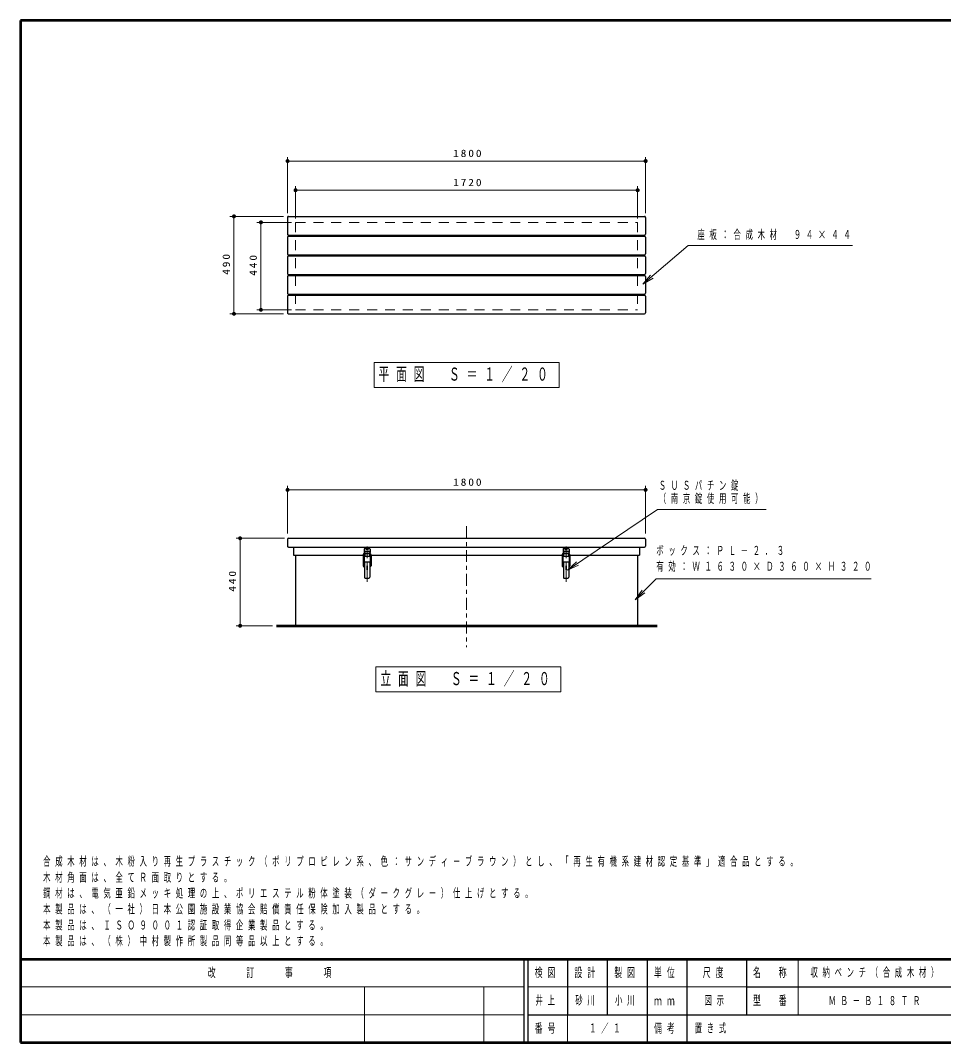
# Model space of a CAD drawing. Units: millimetres on the paper, scale 1:20. Extents: x -365 to 0, y 0 to 257.
# Drawn here: x -365 to -133, y 0 to 257 of the extents above; entities that cross this region are included whole.
import ezdxf

# ---------------------------------------------------------------- set-up
doc = ezdxf.new("R2010")
doc.units = ezdxf.units.MM
doc.linetypes.add('USER1', pattern=[4.5, 2.5, -2])
doc.linetypes.add('USER2', pattern=[6, 3, -1, 1, -1])
doc.layers.add('LY_1', color=7, linetype='Continuous', lineweight=25)
doc.layers.add('LY_3', color=7, linetype='Continuous', lineweight=13)
doc.styles.add('ＭＳ ゴシック', font='')
doc.styles.get('ＭＳ ゴシック').set_extended_font_data('MS Gothic')

# ---------------------------------------------------------------- blocks, each defined once
blk = doc.blocks.new('filled_dot')
at = {"color": 0, "linetype": 'Continuous', "lineweight": -2, "const_width": 1.25}
blk.add_lwpolyline([(-0.625, 0, 1), (0.625, 0, 1)], format="xyb", close=True, dxfattribs=at)

msp = doc.modelspace()

# ---------------------------------------------------------------- linework, layer by layer
at = {"layer": 'LY_1', "lineweight": 13}
for p, q in [((-297.854, 208.51), (-297.854, 222.643)), ((-297.854, 221.643), (-207.854, 221.643)), ((-207.854, 208.51), (-207.854, 222.643)), ((-295.854, 207.235), (-295.854, 215.312)), ((-295.854, 214.312), (-209.854, 214.312)), ((-209.854, 207.235), (-209.854, 215.312)), ((-298.854, 207.735), (-312.326, 207.735)), ((-311.326, 183.235), (-311.326, 207.735)), ((-296.854, 206.235), (-305.549, 206.235)), ((-304.549, 184.235), (-304.549, 206.235)), ((-208.57, 190.664), (-206.608, 192.988)), ((-208.57, 190.664), (-206.284, 192.607)), ((-205.96, 192.226), (-208.57, 190.664)), ((-298.854, 183.235), (-312.326, 183.235)), ((-296.854, 184.235), (-305.549, 184.235)), ((-229.604, 171.035), (-276.104, 171.035)), ((-276.104, 171.035), (-276.104, 164.735)), ((-229.604, 164.735), (-229.604, 171.035)), ((-276.104, 164.735), (-229.604, 164.735)), ((-297.854, 128.039), (-297.854, 139.966)), ((-297.854, 138.966), (-207.854, 138.966)), ((-207.854, 128.039), (-207.854, 139.966)), ((-298.604, 126.789), (-310.781, 126.789)), ((-309.781, 104.789), (-309.781, 126.789)), ((-227.464, 118.755), (-225.257, 120.848)), ((-227.464, 118.755), (-224.978, 120.434)), ((-224.698, 120.02), (-227.464, 118.755)), ((-210.499, 111.288), (-208.732, 113.763)), ((-210.499, 111.288), (-208.378, 113.409)), ((-208.025, 113.056), (-210.499, 111.288)), ((-301.631, 104.789), (-310.781, 104.789)), ((-229.13, 94.477), (-275.63, 94.477)), ((-275.63, 94.477), (-275.63, 88.177)), ((-229.13, 88.177), (-229.13, 94.477)), ((-275.63, 88.177), (-229.13, 88.177))]:
    msp.add_line(p, q, dxfattribs=at)
at = {"layer": 'LY_1'}
for p, q in [((-297.854, 207.485), (-297.854, 203.285)), ((-297.604, 207.735), (-208.104, 207.735)), ((-207.854, 207.485), (-207.854, 203.285)), ((-297.604, 203.035), (-208.104, 203.035)), ((-297.854, 202.535), (-297.854, 198.335)), ((-297.604, 202.785), (-208.104, 202.785)), ((-207.854, 202.535), (-207.854, 198.335)), ((-297.604, 198.085), (-208.104, 198.085)), ((-297.854, 197.585), (-297.854, 193.385)), ((-297.604, 197.835), (-208.104, 197.835)), ((-207.854, 197.585), (-207.854, 193.385)), ((-297.604, 193.135), (-208.104, 193.135)), ((-297.604, 192.885), (-208.104, 192.885)), ((-297.854, 192.635), (-297.854, 188.435)), ((-207.854, 192.635), (-207.854, 188.435)), ((-297.854, 187.685), (-297.854, 183.485)), ((-297.604, 188.185), (-208.104, 188.185)), ((-297.604, 187.935), (-208.104, 187.935)), ((-207.854, 187.685), (-207.854, 183.485)), ((-297.604, 183.235), (-208.104, 183.235)), ((-297.854, 126.539), (-297.854, 124.839)), ((-297.604, 126.789), (-208.104, 126.789)), ((-207.854, 126.539), (-207.854, 124.839)), ((-297.604, 124.589), (-208.104, 124.589)), ((-296.354, 124.589), (-296.354, 122.589)), ((-278.604, 124.039), (-278.604, 123.189)), ((-278.454, 124.189), (-277.254, 124.189)), ((-277.104, 124.039), (-277.104, 123.189)), ((-228.604, 124.039), (-228.604, 123.189)), ((-228.454, 124.189), (-227.254, 124.189)), ((-227.104, 124.039), (-227.104, 123.189)), ((-209.354, 124.589), (-209.354, 122.589)), ((-296.354, 122.589), (-278.829, 122.589)), ((-295.854, 122.589), (-295.854, 104.789)), ((-278.829, 122.639), (-278.829, 119.889)), ((-278.629, 122.639), (-278.629, 119.889)), ((-278.529, 122.939), (-278.454, 122.939)), ((-278.529, 122.739), (-278.454, 122.739)), ((-278.516, 120.839), (-277.191, 120.839)), ((-278.516, 120.839), (-278.516, 116.989)), ((-278.454, 123.039), (-278.454, 122.339)), ((-278.454, 122.989), (-277.254, 122.989)), ((-278.454, 122.339), (-277.254, 122.339)), ((-277.254, 123.039), (-277.254, 122.339)), ((-277.254, 122.939), (-277.179, 122.939)), ((-277.254, 122.739), (-277.179, 122.739)), ((-277.191, 120.839), (-277.191, 116.989)), ((-277.079, 122.639), (-277.079, 119.889)), ((-276.879, 122.639), (-276.879, 119.889)), ((-276.879, 122.589), (-228.829, 122.589)), ((-228.829, 122.639), (-228.829, 119.889)), ((-228.629, 122.639), (-228.629, 119.889)), ((-228.529, 122.939), (-228.454, 122.939)), ((-228.529, 122.739), (-228.454, 122.739)), ((-228.516, 120.839), (-227.191, 120.839)), ((-228.516, 120.839), (-228.516, 116.989)), ((-228.454, 123.039), (-228.454, 122.339)), ((-228.454, 122.989), (-227.254, 122.989)), ((-228.454, 122.339), (-227.254, 122.339)), ((-227.254, 123.039), (-227.254, 122.339)), ((-227.254, 122.939), (-227.179, 122.939)), ((-227.254, 122.739), (-227.179, 122.739)), ((-227.191, 120.839), (-227.191, 116.989)), ((-227.079, 122.639), (-227.079, 119.889)), ((-226.879, 122.639), (-226.879, 119.889)), ((-226.879, 122.589), (-209.354, 122.589)), ((-209.854, 122.589), (-209.854, 104.789)), ((-277.904, 119.839), (-277.804, 119.839)), ((-277.904, 119.839), (-277.904, 118.839)), ((-277.904, 118.839), (-277.804, 118.839)), ((-277.804, 119.839), (-277.804, 118.839)), ((-227.904, 119.839), (-227.804, 119.839)), ((-227.904, 119.839), (-227.904, 118.839)), ((-227.904, 118.839), (-227.804, 118.839)), ((-227.804, 119.839), (-227.804, 118.839)), ((-278.316, 116.789), (-277.391, 116.789)), ((-228.316, 116.789), (-227.391, 116.789))]:
    msp.add_line(p, q, dxfattribs=at)
at = {"layer": 'LY_1', "linetype": 'USER1', "lineweight": 13}
for p, q in [((-295.854, 206.235), (-209.854, 206.235)), ((-295.854, 206.235), (-295.854, 184.235)), ((-209.854, 206.235), (-209.854, 184.235)), ((-295.854, 184.235), (-209.854, 184.235))]:
    msp.add_line(p, q, dxfattribs=at)
at = {"layer": 'LY_1', "linetype": 'USER2', "lineweight": 13}
for p, q in [((-252.854, 129.845), (-252.854, 99.431)), ((-277.854, 124.766), (-277.854, 115.851)), ((-227.854, 124.766), (-227.854, 115.851))]:
    msp.add_line(p, q, dxfattribs=at)
at = {"layer": 'LY_1', "lineweight": 50}
msp.add_line((-300.631, 104.789), (-204.958, 104.789), dxfattribs=at)
at = {"layer": 'LY_1', "lineweight": 13}
for points in [[(-208.57, 190.664), (-197.133, 200.386), (-155.845, 200.386)], [(-227.464, 118.755), (-204.881, 134.008), (-177.551, 134.008)], [(-210.499, 111.288), (-205.181, 116.606), (-151.164, 116.606)]]:
    msp.add_lwpolyline(points, dxfattribs=at)
at = {"layer": 'LY_1'}
for centre in [(-278.304, 123.439), (-277.854, 123.939), (-277.404, 123.439), (-228.304, 123.439), (-227.854, 123.939), (-227.404, 123.439)]:
    msp.add_circle(centre, 0.15, dxfattribs=at)
for centre, radius, start, end in [((-297.604, 207.485), 0.25, 90, 180), ((-208.104, 207.485), 0.25, 0, 90), ((-297.604, 203.285), 0.25, 179.99999, 270), ((-208.104, 203.285), 0.25, 270, 0), ((-297.604, 202.535), 0.25, 90, 180), ((-208.104, 202.535), 0.25, 0, 90), ((-297.604, 198.335), 0.25, 179.99999, 270), ((-208.104, 198.335), 0.25, 270, 0), ((-297.604, 197.585), 0.25, 90, 180), ((-208.104, 197.585), 0.25, 0, 90), ((-297.604, 193.385), 0.25, 179.99999, 270), ((-297.604, 192.635), 0.25, 90, 180), ((-208.104, 193.385), 0.25, 270, 0), ((-208.104, 192.635), 0.25, 0, 90), ((-297.604, 188.435), 0.25, 179.99999, 270), ((-297.604, 187.685), 0.25, 90, 180), ((-208.104, 188.435), 0.25, 270, 0), ((-208.104, 187.685), 0.25, 0, 90), ((-297.604, 183.485), 0.25, 179.99999, 270), ((-208.104, 183.485), 0.25, 270, 0), ((-297.604, 126.539), 0.25, 90, 180), ((-208.104, 126.539), 0.25, 0, 90), ((-297.604, 124.839), 0.25, 179.99999, 270), ((-278.454, 124.039), 0.15, 90, 180), ((-277.254, 124.039), 0.15, 0, 90), ((-228.454, 124.039), 0.15, 90, 180), ((-227.254, 124.039), 0.15, 0, 90), ((-208.104, 124.839), 0.25, 270, 0), ((-278.529, 122.639), 0.3, 90, 180), ((-278.529, 122.639), 0.1, 90, 180), ((-278.454, 123.189), 0.15, 179.99999, 270), ((-277.254, 123.189), 0.15, 270, 0), ((-277.179, 122.639), 0.3, 0, 90), ((-277.179, 122.639), 0.1, 0, 90), ((-228.529, 122.639), 0.3, 90, 180), ((-228.529, 122.639), 0.1, 90, 180), ((-228.454, 123.189), 0.15, 179.99999, 270), ((-227.254, 123.189), 0.15, 270, 0), ((-227.179, 122.639), 0.3, 0, 90), ((-227.179, 122.639), 0.1, 0, 90), ((-278.529, 119.889), 0.3, 179.99999, 270), ((-278.529, 119.889), 0.1, 179.99999, 270), ((-277.179, 119.889), 0.1, 270, 0), ((-277.179, 119.889), 0.3, 270, 0), ((-228.529, 119.889), 0.3, 179.99999, 270), ((-228.529, 119.889), 0.1, 179.99999, 270), ((-227.179, 119.889), 0.1, 270, 0), ((-227.179, 119.889), 0.3, 270, 0), ((-278.316, 116.989), 0.2, 179.99999, 270), ((-277.391, 116.989), 0.2, 270, 0), ((-228.316, 116.989), 0.2, 179.99999, 270), ((-227.391, 116.989), 0.2, 270, 0)]:
    msp.add_arc(centre, radius, start, end, dxfattribs=at)
at = {"layer": 'LY_3', "lineweight": 50}
for p, q in [((-365, 257), (-365, 0)), ((0, 257), (-365, 257)), ((-365, 21), (0, 21)), ((-365, 0), (0, 0))]:
    msp.add_line(p, q, dxfattribs=at)
at = {"layer": 'LY_3', "color": 211, "lineweight": 25}
for p, q in [((-238.5, 21), (-238.5, 0)), ((-237.5, 21), (-237.5, 0)), ((-227.5, 21), (-227.5, 7)), ((-217.5, 21), (-217.5, 7)), ((-207.5, 21), (-207.5, 0)), ((-197.5, 21), (-197.5, 7)), ((-182.5, 21), (-182.5, 7)), ((-182.5, 14), (-70, 14)), ((-237.5, 7), (0, 7))]:
    msp.add_line(p, q, dxfattribs=at)
at = {"layer": 'LY_3'}
for p, q in [((-169.5, 21), (-169.5, 7)), ((-365, 14), (-238.5, 14)), ((-278.5, 14), (-278.5, 0)), ((-248.5, 14), (-248.5, 0)), ((-237.5, 14), (-182.5, 14)), ((-365, 7), (-238.5, 7)), ((-227.5, 7), (-227.5, 0))]:
    msp.add_line(p, q, dxfattribs=at)
at = {"layer": 'LY_3', "lineweight": 25}
msp.add_line((-197.5, 7), (-197.5, 0), dxfattribs=at)

# ---------------------------------------------------------------- block references
at = {"layer": 'LY_1', "lineweight": 13, "xscale": 0.4, "yscale": 0.4}
for p in [(-297.854, 221.643), (-295.854, 214.312), (-297.854, 138.966)]:
    msp.add_blockref('filled_dot', p, dxfattribs=at)
for p, rotation in [((-207.854, 221.643), 180), ((-209.854, 214.312), 180), ((-311.326, 207.735), 270), ((-304.549, 206.235), 270), ((-311.326, 183.235), 90), ((-304.549, 184.235), 90), ((-207.854, 138.966), 180), ((-309.781, 126.789), 270), ((-309.781, 104.789), 90)]:
    msp.add_blockref('filled_dot', p, dxfattribs=dict(at, rotation=rotation))

# ---------------------------------------------------------------- texts
at = {"layer": 'LY_1', "style": 'ＭＳ ゴシック'}
for s, insert, char_height, attachment_point in [('\\T1.33;\\W1.15;1800', (-252.433, 222.643), 1.833, 8), ('\\T1.33;\\W1.15;1720', (-252.43, 215.312), 1.833, 8), ('\\T1.64;\\W0.6;座板：合成木材\u3000９４×４４', (-194.845, 203.036), 2.199, 4), ('\\T1.64;\\W0.6;平面図\u3000Ｓ＝１／２０', (-252.854, 167.885), 3.299, 5), ('\\T1.33;\\W1.15;1800', (-252.433, 139.966), 1.833, 8), ('\\T1.64;\\W0.6;ＳＵＳパチン錠', (-204.551, 139.958), 2.199, 4), ('\\T1.64;\\W0.6;（南京錠使用可能）', (-204.551, 136.658), 2.199, 4), ('\\T1.64;\\W0.6;ボックス：ＰＬ－２．３', (-205.164, 123.606), 2.199, 4), ('\\T1.64;\\W0.6;有効：Ｗ１６３０×Ｄ３６０×Ｈ３２０', (-205.164, 119.606), 2.199, 4), ('\\T1.64;\\W0.6;立面図\u3000Ｓ＝１／２０', (-252.38, 91.327), 3.299, 5), ('\\T1.64;\\W0.6;合成木材は、木粉入り再生プラスチック（ポリプロピレン系、色：サンディ－ブラウン）とし、「再生有機系建材認定基準」適合品とする。', (-359.291, 44.174), 2.199, 7), ('\\T1.64;\\W0.6;木材角面は、全てＲ面取りとする。', (-359.291, 40.174), 2.199, 7), ('\\T1.64;\\W0.6;鋼材は、電気亜鉛メッキ処理の上、ポリエステル粉体塗装（ダークグレー）仕上げとする。', (-359.291, 36.174), 2.199, 7), ('\\T1.64;\\W0.6;本製品は、（一社）日本公園施設業協会賠償責任保険加入製品とする。', (-359.291, 32.174), 2.199, 7), ('\\T1.64;\\W0.6;本製品は、ＩＳＯ９００１認証取得企業製品とする。', (-359.291, 28.174), 2.199, 7), ('\\T1.64;\\W0.6;本製品は、（株）中村製作所製品同等品以上とする。', (-359.291, 24.174), 2.199, 7), ('\\T1.64;\\W0.6;収納ベンチ（合成木材）', (-149.75, 17.5), 2.199, 5), ('\\T1.64;\\W0.6;井上', (-232.5, 10.5), 2.199, 5), ('\\T1.64;\\W0.6;砂川', (-222.5, 10.5), 2.199, 5), ('\\T1.64;\\W0.6;小川', (-212.5, 10.5), 2.199, 5), ('\\T1.64;\\W0.6;図示', (-190, 10.5), 2.199, 5), ('\\T1.64;\\W0.6;ＭＢ－Ｂ１８ＴＲ', (-149.75, 10.5), 2.199, 5), ('\\T1.64;\\W0.6;１／１', (-217.5, 3.5), 2.199, 5), ('\\T1.64;\\W0.6;置き式', (-195.5, 3.5), 2.199, 4)]:
    msp.add_mtext(s, dxfattribs=dict(at, insert=insert, char_height=char_height, attachment_point=attachment_point))
at = {"layer": 'LY_1', "char_height": 1.833, "attachment_point": 8, "rotation": 90, "style": 'ＭＳ ゴシック'}
for s, insert in [('\\T1.33;\\W1.15;490', (-312.326, 195.9)), ('\\T1.33;\\W1.15;440', (-305.549, 195.65)), ('\\T1.33;\\W1.15;440', (-310.781, 116.204))]:
    msp.add_mtext(s, dxfattribs=dict(at, insert=insert))
at = {"layer": 'LY_3', "color": 4, "char_height": 2.346, "attachment_point": 5, "style": 'ＭＳ ゴシック'}
for s, insert in [('\\T1.64;\\W0.6;改\u3000\u3000訂\u3000\u3000事\u3000\u3000項', (-301.75, 17.5)), ('\\T1.64;\\W0.6;検図', (-232.5, 17.5)), ('\\T1.64;\\W0.6;設計', (-222.5, 17.5)), ('\\T1.64;\\W0.6;製図', (-212.5, 17.5)), ('\\T1.64;\\W0.6;単位', (-202.5, 17.5)), ('\\T1.64;\\W0.6;尺度', (-190.25, 17.5)), ('\\T1.64;\\W0.6;名\u3000称', (-176, 17.5)), ('\\T1.64;\\W0.6;ｍｍ', (-202.5, 10.5)), ('\\T1.64;\\W0.6;型\u3000番', (-176, 10.5)), ('\\T1.64;\\W0.6;備考', (-202.5, 3.5)), ('\\T1.64;\\W0.6;番号', (-232.5, 3.5))]:
    msp.add_mtext(s, dxfattribs=dict(at, insert=insert))

doc.saveas('drawing.dxf')
